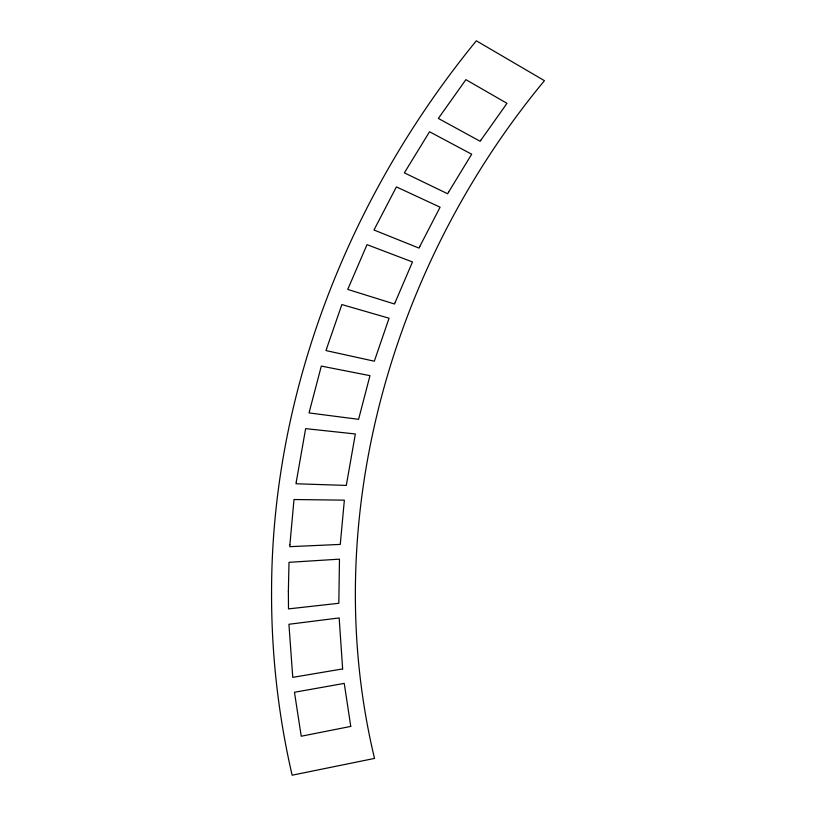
<?xml version="1.0" encoding="UTF-8"?>
<svg xmlns="http://www.w3.org/2000/svg" width="816" height="816" viewBox="0 0 816 816"><rect width="100%" height="100%" fill="white"/><g stroke="black" fill="none" stroke-linecap="round" stroke-linejoin="round"><path stroke-width="1.22" d="M271.565 593.079C271.432 654.299 278.338 715.54 292.128 775.2L374.524 758.421C317.781 521.863 390.793 266.016 544.435 80.672L476.34 40.8C349.768 195.432 271.34 392.119 271.565 593.079M288.364 591.498L288.497 608.889L338.824 603.279L339.476 559.154L288.997 562.316L288.364 591.498M289.894 544.711L289.772 546.669L340.262 544.415L344.362 500.157L293.995 499.525L289.894 544.711M296.3 481.797L296.024 483.766L346.3 485.418L355.358 433.969L305.633 428.635L296.3 481.797M309.539 410.968L309.091 412.927L358.581 419.332L369.974 375.666L321.32 366.078L309.539 410.968M326.614 348.646L326.002 350.574L374.33 361.213L389.059 318.22L341.863 304.562L326.614 348.646M395.219 302.257L394.516 304.021L347.738 289.415L367.016 244.657L412.488 261.956L395.219 302.257M419.842 246.381L419.016 248.105L373.983 230L396.403 186.895L440.099 207.182L419.842 246.381M448.596 192.097L447.637 193.769L404.359 172.849L429.542 131.753L471.679 154.224L448.596 192.097M481.246 139.689L480.165 141.29L438.355 118.432L465.895 79.652L506.981 103.336L481.246 139.689M350.758 726.413L301.237 736.226L294.464 692.264L344.25 683.39L350.758 726.413M342.638 668.926L292.75 677.351L288.935 624.271L339.17 617.936L342.638 668.926"/></g></svg>
